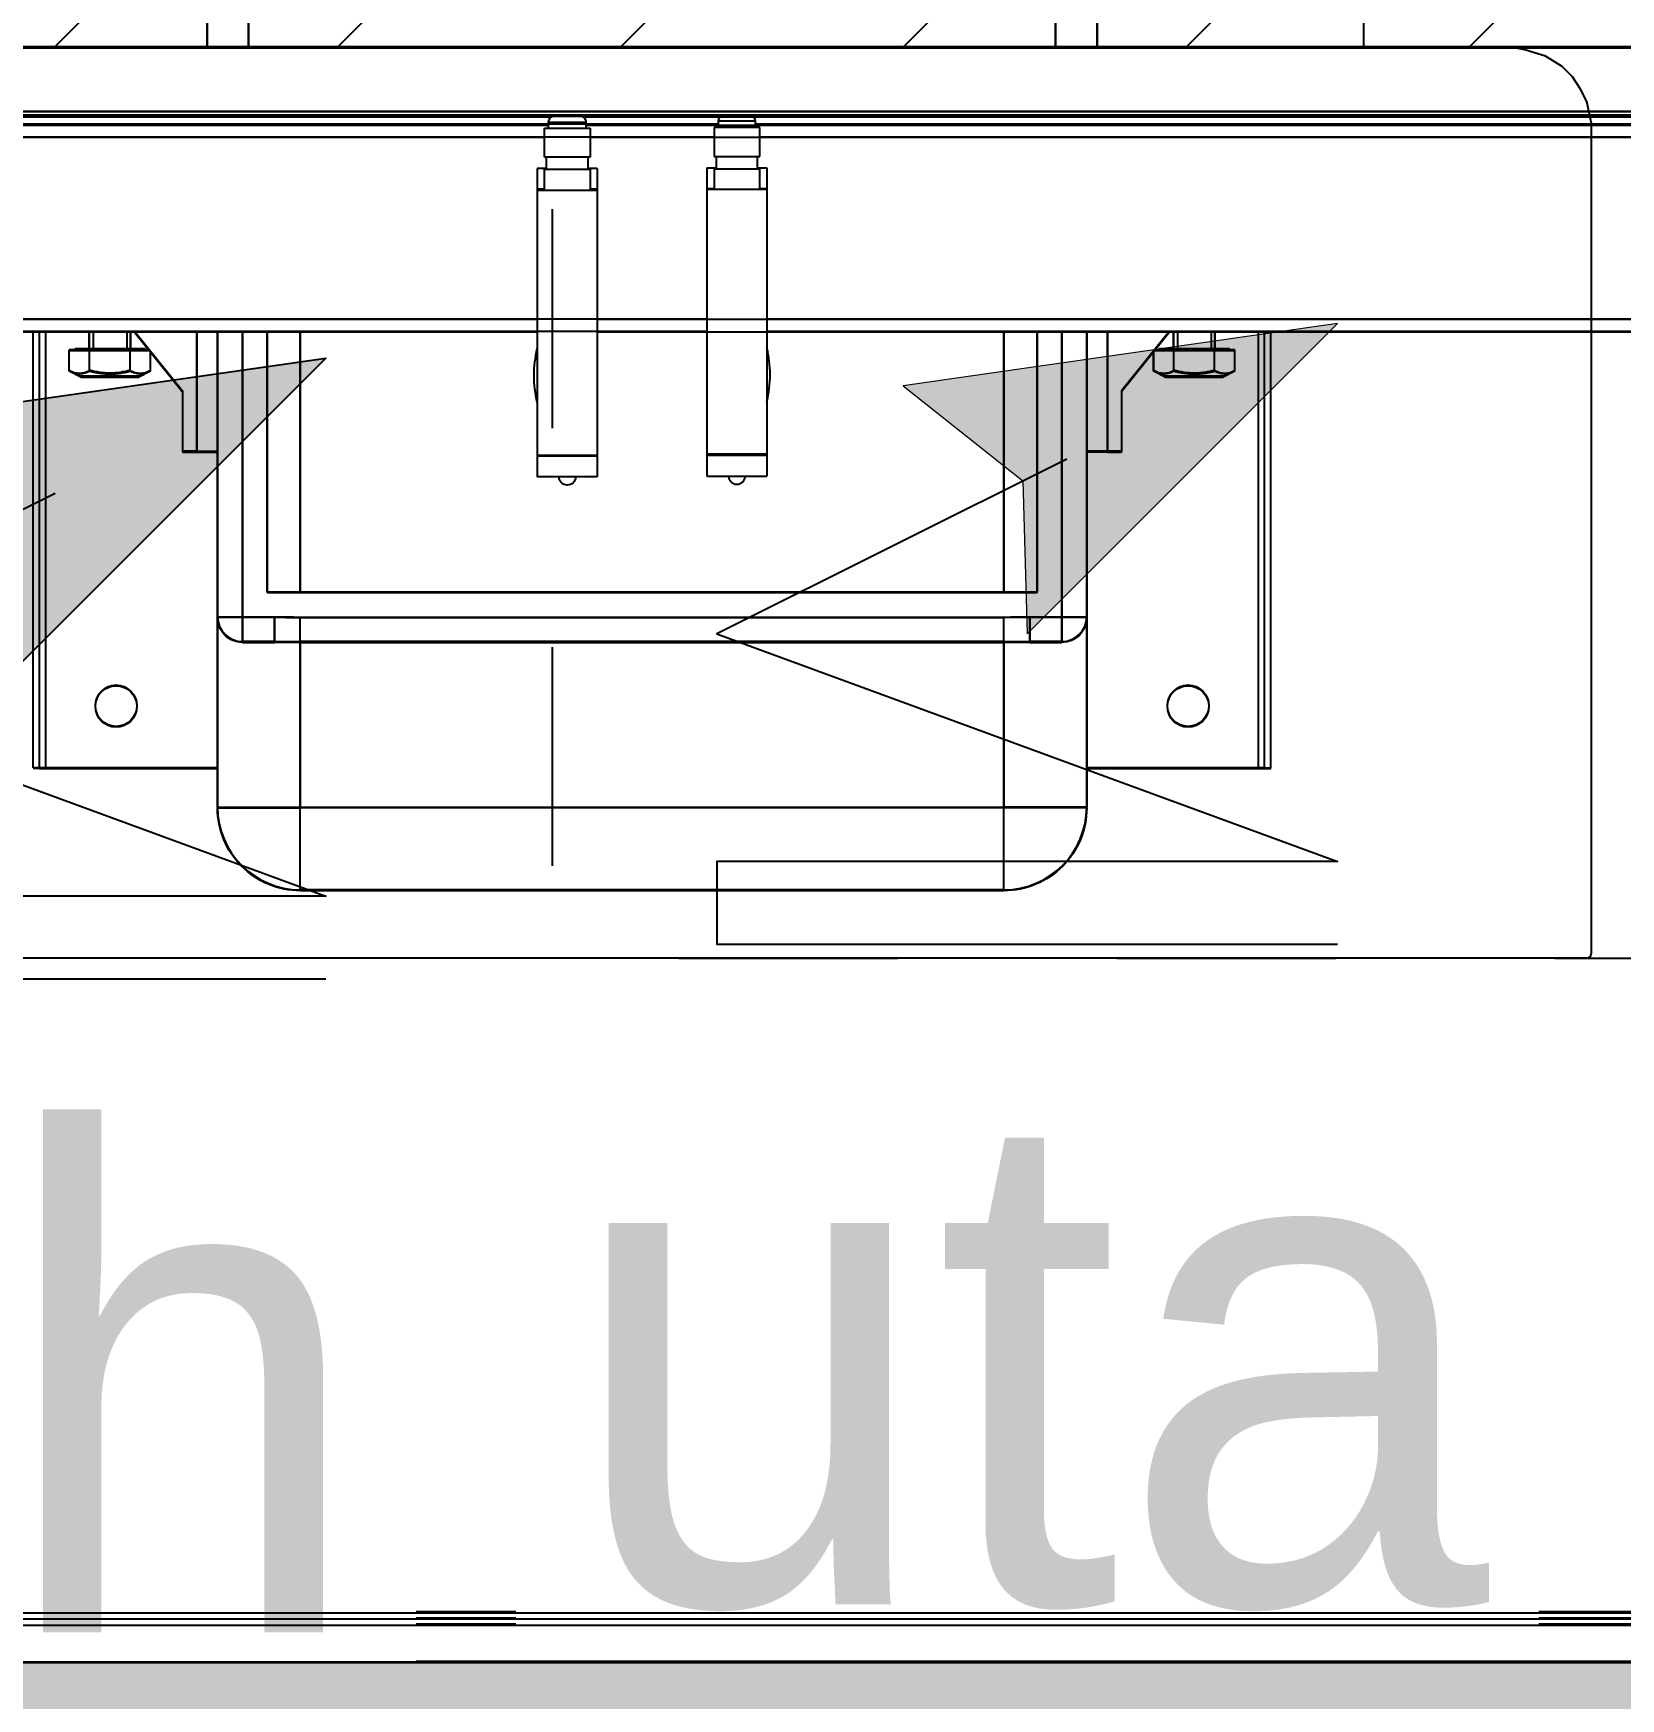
# Model space of a CAD drawing. Header units: centimetres. Extents: x 2811 to 13089, y 820 to 6224.
# Drawn here: x 11111.44 to 11149.79, y 3075.23 to 3115.48 of the extents above; entities that cross this region are included whole.
import ezdxf

# ---------------------------------------------------------------- set-up
doc = ezdxf.new("R2010")
doc.units = ezdxf.units.CM
doc.linetypes.add('VW-01', pattern=[0.41656, 0.20828, -0.20828])
for name, color, linetype in [('B Aménagement intérieur', 252, 'Continuous'), ('B Faux plafonds', 252, 'Continuous'), ('B Faux plafonds_Hatch', 252, 'Continuous'), ('B Général', 252, 'Continuous'), ('C ANNOTATIONS-prestations', 252, 'Continuous'), ('D SURFACES-shab', 252, 'Continuous'), ('F REMPLISSAGE-vert foncé', 252, 'Continuous'), ('MTI900_Alu', 252, 'Continuous'), ('prlm-CHAUFF', 4, 'Continuous')]:
    doc.layers.add(name, color=color, linetype=linetype)
doc.layers.add('prlm-ELEC-CFO', color=1, linetype='Continuous', lineweight=25)
doc.layers.get('prlm-CHAUFF').off()
doc.styles.add('prlm-elec-cfo', font='comic.ttf', dxfattribs={"height": 12})
pattern_1 = [(45, (0, 0.2205), (-3.5277778, 3.3072917), [])]

# ---------------------------------------------------------------- blocks, each defined once
blk = doc.blocks.new('G 100_80')
at = {"layer": 'B Général', "linetype": 'Continuous'}
for p, q in [((48.52, 43.75), (48.52, -43.75)), ((49.353, 10.75), (48.52, 10.75)), ((48.52, 9.75), (49.23, 9.75)), ((49.23, -9.75), (48.52, -9.75)), ((48.52, -10.75), (49.353, -10.75))]:
    blk.add_line(p, q, dxfattribs=at)
at = {"layer": 'B Général', "linetype": 'Continuous', "flags": 128}
blk.add_lwpolyline([(9.5, -45), (9.5, 45), (48.52, 45), (48.52, -45)], close=True, dxfattribs=at)
at = {"layer": 'C ANNOTATIONS-prestations'}
for p, q in [((46.87, 43.75), (46.87, -43.75)), ((46.97, -43.75), (46.97, 43.75)), ((9.5, 42.25), (9.5, -42.25)), ((10.55, 41.05), (10.55, -41.05)), ((10.7, 41), (10.7, -41)), ((41.65, 2.775), (41.65, 40.287)), ((41.95, 2.775), (41.95, 40.274)), ((10.4, 39.6), (10.4, -39.6)), ((46.35, 2.6), (46.35, 36.034)), ((46.65, 35.974), (46.65, 2.5)), ((46.85, 31.75), (46.85, 2.433)), ((31.1, 14.8), (31.1, 14.95)), ((31.1, 14.8), (41.65, 14.8)), ((31.1, 14.8), (31.1, 14.65)), ((31.1, 14.65), (31.1, 10.5)), ((31.1, 14.65), (41.65, 14.65)), ((40.56, 13.8), (40.704, 14.082)), ((40.56, 13.8), (40.56, 12.4)), ((40.704, 14.082), (41.2, 14.082)), ((41.2, 14.082), (41.2, 13.836)), ((41.2, 13.95), (41.22, 13.95)), ((41.2, 13.836), (41.2, 13.591)), ((41.22, 13.95), (41.22, 12.25)), ((40.704, 13.591), (41.2, 13.591)), ((41.2, 13.591), (41.2, 13.1)), ((41.22, 13.6), (41.65, 13.6)), ((41.65, 13.508), (41.22, 13.508)), ((41.2, 13.1), (41.2, 12.609)), ((41.65, 12.504), (40.205, 11.342)), ((40.704, 12.609), (41.2, 12.609)), ((41.2, 12.609), (41.2, 12.364)), ((41.65, 12.692), (41.22, 12.692)), ((41.65, 12.6), (41.22, 12.6)), ((40.704, 12.119), (40.56, 12.4)), ((40.704, 12.119), (41.171, 12.119)), ((41.2, 12.364), (41.2, 12.142)), ((41.22, 12.25), (41.2, 12.25)), ((38.75, 11.342), (38.75, 11)), ((40.205, 11.342), (38.75, 11.342)), ((38.75, 11), (41.65, 11)), ((38.75, 11), (38.75, 10.5)), ((34.75, 10.5), (30.15, 10.5)), ((30.15, 10.5), (30.15, 8.5)), ((41.65, 10.5), (34.75, 10.5)), ((34.75, 9.9), (34.75, 10.5)), ((34.15, 9.9), (34.15, 9.125)), ((34.75, 9.9), (34.15, 9.9)), ((34.75, 9.9), (41.65, 9.9)), ((34.75, 9.125), (34.75, 9.9)), ((35.35, -9.3), (35.35, 9.3)), ((41.65, 9.3), (35.35, 9.3)), ((34.15, 8.5), (34.15, 9.125)), ((34.75, 9.125), (34.15, 9.125)), ((28.15, 8.5), (28.15, -8.5)), ((28.15, 8.5), (30.15, 8.5)), ((30.15, -8.5), (30.15, 8.5)), ((30.15, 8.5), (34.15, 8.5)), ((34.15, 8.5), (34.15, -8.5)), ((34.15, 8.5), (34.742, 8.5)), ((34.742, -8.5), (34.742, 8.5)), ((41.65, 8.5), (35.35, 8.5)), ((38.65, 2.775), (38.15, 2.775)), ((38.15, 1.325), (38.15, 2.775)), ((38.65, 1.325), (38.65, 2.775)), ((38.675, 2.775), (38.65, 2.775)), ((38.675, 2.775), (38.675, 1.325)), ((45.075, 2.775), (38.675, 2.775)), ((45.075, 2.775), (45.075, 1.325)), ((45.1, 2.775), (45.075, 2.775)), ((45.075, 2.6), (45.575, 2.6)), ((45.6, 2.775), (45.1, 2.775)), ((45.1, 2.6), (45.1, 2.775)), ((45.575, 1.5), (45.575, 2.6)), ((45.575, 2.55), (45.875, 2.55)), ((45.6, 2.55), (45.6, 2.775)), ((45.875, 1.5), (45.875, 2.6)), ((45.875, 2.6), (46.575, 2.6)), ((46.575, 2.6), (46.575, 1.5)), ((46.575, 2.5), (46.725, 2.5)), ((46.725, 2.5), (46.725, 1.6)), ((46.85, 1.667), (46.85, -31.75)), ((38.65, 1.325), (38.15, 1.325)), ((38.675, 1.325), (38.65, 1.325)), ((45.075, 1.325), (38.675, 1.325)), ((41.65, -40.287), (41.65, 1.325)), ((41.95, -40.274), (41.95, 1.325)), ((45.575, 1.5), (45.075, 1.5)), ((45.1, 1.325), (45.075, 1.325)), ((45.1, 1.325), (45.1, 1.5)), ((45.6, 1.325), (45.1, 1.325)), ((45.875, 1.55), (45.575, 1.55)), ((45.6, 1.325), (45.6, 1.55)), ((46.575, 1.5), (45.875, 1.5)), ((46.35, -36.044), (46.35, 1.5)), ((46.725, 1.6), (46.575, 1.6)), ((46.65, 1.6), (46.65, -35.984)), ((28.15, -8.5), (30.15, -8.5)), ((34.15, -8.5), (30.15, -8.5)), ((30.15, -10.5), (30.15, -8.5)), ((34.15, -9.124), (34.15, -8.5)), ((34.15, -8.5), (34.742, -8.5)), ((35.35, -8.5), (41.65, -8.5)), ((34.15, -9.124), (34.15, -9.9)), ((34.15, -9.124), (34.75, -9.124)), ((34.75, -9.9), (34.75, -9.124)), ((35.35, -9.3), (41.65, -9.3)), ((34.15, -9.9), (34.75, -9.9)), ((41.65, -9.9), (34.75, -9.9)), ((34.75, -10.5), (34.75, -9.9)), ((30.15, -10.5), (34.75, -10.5)), ((31.1, -10.5), (31.1, -14.65)), ((34.75, -10.5), (41.65, -10.5)), ((38.75, -11), (38.75, -10.5)), ((41.65, -11), (38.75, -11)), ((38.75, -11), (38.75, -11.342)), ((40.205, -11.342), (38.75, -11.342)), ((41.65, -12.504), (40.205, -11.342)), ((40.56, -12.4), (40.704, -12.118)), ((40.56, -12.4), (40.56, -13.8)), ((40.704, -12.118), (41.171, -12.118)), ((41.2, -12.142), (41.2, -12.364)), ((41.2, -12.25), (41.22, -12.25)), ((41.2, -12.364), (41.2, -12.609)), ((41.22, -12.25), (41.22, -13.95)), ((40.704, -12.609), (41.2, -12.609)), ((41.2, -12.609), (41.2, -13.1)), ((41.22, -12.6), (41.65, -12.6)), ((41.65, -12.692), (41.22, -12.692)), ((41.2, -13.1), (41.2, -13.591)), ((40.704, -13.591), (41.2, -13.591)), ((41.2, -13.591), (41.2, -13.836)), ((41.65, -13.508), (41.22, -13.508)), ((41.65, -13.6), (41.22, -13.6)), ((40.704, -14.081), (40.56, -13.8)), ((40.704, -14.081), (41.2, -14.081)), ((41.2, -13.836), (41.2, -14.081)), ((41.22, -13.95), (41.2, -13.95)), ((31.1, -14.65), (31.1, -14.8)), ((31.1, -14.65), (41.65, -14.65)), ((31.1, -14.8), (41.65, -14.8)), ((31.1, -14.8), (31.1, -14.95)), ((31.1, -14.95), (41.65, -14.95))]:
    blk.add_line(p, q, dxfattribs=at)
at = {"layer": 'C ANNOTATIONS-prestations', "flags": 128}
for points in [[(40.704, 13.591, -0.132797), (40.637, 13.836, -0.132797), (40.704, 14.082)], [(40.704, 12.119, -0.132797), (40.637, 12.364, -0.132797), (40.704, 12.609)], [(28.15, 8.5, -0.198912), (28.736, 9.914, -0.198912), (30.15, 10.5)], [(34.15, 9.9, -0.198912), (34.326, 10.324, -0.198912), (34.75, 10.5)], [(39.95, 2.775, -0.057544), (40.6, 2.85, -0.057544), (41.25, 2.775)], [(46.725, 2.5, -0.16547), (46.816, 2.469, -0.16547), (46.87, 2.388)], [(38.15, 1.85, -0.414214), (37.95, 2.05, -0.414214), (38.15, 2.25)], [(46.87, 1.712, -0.16547), (46.816, 1.631, -0.16547), (46.725, 1.6)], [(30.15, -10.5, -0.198912), (28.736, -9.914, -0.198912), (28.15, -8.5)], [(34.75, -10.5, -0.198912), (34.326, -10.324, -0.198912), (34.15, -9.9)], [(40.704, -12.609, -0.132797), (40.637, -12.364, -0.132797), (40.704, -12.118)], [(40.704, -14.081, -0.132797), (40.637, -13.836, -0.132797), (40.704, -13.591)]]:
    blk.add_lwpolyline(points, format="xyb", dxfattribs=at)
blk.add_lwpolyline([(34.75, -9.124), (34.742, -8.506), (34.742, -8.5)], dxfattribs=at)
at = {"layer": 'C ANNOTATIONS-prestations'}
for centre in [(32.6, 12.95), (32.6, -12.95)]:
    blk.add_circle(centre, 0.5, dxfattribs=at)
for points in [[(40.704, 13.591), (40.575, 13.098), (40.702, 12.615), (40.703, 12.612), (40.704, 12.609)], [(34.742, 8.5), (34.746, 8.812), (34.75, 9.118), (34.75, 9.121), (34.75, 9.125)], [(40.704, -12.609), (40.575, -13.102), (40.702, -13.585), (40.703, -13.588), (40.704, -13.591)]]:
    blk.add_open_spline(points, degree=2, knots=[0, 0, 0, 1, 1, 2, 2, 2], dxfattribs=at)
blk = doc.blocks.new('B 60.MTI900_Alu_390')
at = {"layer": 'MTI900_Alu', "color": 1, "linetype": 'Continuous'}
for p, q in [((-4.225, 0), (4.225, 0)), ((-4.105, -0.105), (4.105, -0.105)), ((-4.1, -0.12), (4.1, -0.12)), ((-3.96, -0.09), (3.96, -0.09)), ((-0.85, -1.865), (0.85, -1.865)), ((-0.85, -1.865), (-0.85, -2.065)), ((0.85, -1.865), (0.85, -2.065)), ((-1.05, -2.525), (-1.05, -2.065)), ((-1.05, -2.065), (-0.85, -2.065)), ((0.85, -2.065), (-0.85, -2.065)), ((-0.85, -2.065), (-0.85, -2.465)), ((0.85, -2.465), (0.85, -2.065)), ((1.05, -2.065), (0.85, -2.065)), ((1.05, -2.065), (1.05, -2.525)), ((-1.495, -2.16), (-1.495, -3.215)), ((-1.48, -2.16), (-1.495, -2.16)), ((-1.48, -2.16), (-1.48, -3.215)), ((-1.48, -2.16), (-1.465, -2.16)), ((-1.465, -2.16), (-1.05, -2.16)), ((-1.465, -2.16), (-1.465, -3.215)), ((1.05, -2.16), (1.465, -2.16)), ((1.465, -2.16), (1.48, -2.16)), ((1.465, -2.16), (1.465, -3.215)), ((1.48, -2.16), (1.48, -3.215)), ((1.48, -2.16), (1.495, -2.16)), ((1.495, -2.16), (1.495, -3.215)), ((-0.99, -2.465), (-0.9124, -2.465)), ((-0.99, -2.525), (-0.99, -2.465)), ((-0.85, -2.465), (-0.9124, -2.465)), ((-0.9124, -2.525), (-0.9124, -2.465)), ((-0.85, -2.465), (0.85, -2.465)), ((-0.85, -2.465), (-0.85, -2.5242)), ((0.9124, -2.465), (0.85, -2.465)), ((0.85, -2.465), (0.85, -2.5242)), ((0.9124, -2.465), (0.99, -2.465)), ((0.9124, -2.465), (0.9124, -2.525)), ((0.99, -2.465), (0.99, -2.525)), ((-1.05, -3.215), (-1.05, -2.525)), ((-0.99, -2.525), (-1.05, -2.525)), ((-0.99, -2.525), (-0.99, -3.215)), ((-0.9124, -2.525), (-0.99, -2.525)), ((0.85, -2.5242), (-0.85, -2.5242)), ((0.99, -2.525), (0.9124, -2.525)), ((0.99, -3.215), (0.99, -2.525)), ((1.05, -2.525), (0.99, -2.525)), ((1.05, -2.525), (1.05, -3.215)), ((0.93, -2.585), (-0.93, -2.585)), ((-0.93, -3.215), (-0.93, -2.585)), ((-0.85, -3.215), (-0.85, -2.585)), ((0.85, -2.585), (0.85, -3.215)), ((0.93, -2.585), (0.93, -3.215)), ((-0.2775, -2.915), (-0.2775, -2.865)), ((-0.1325, -2.865), (-0.2775, -2.865)), ((-0.1325, -2.915), (-0.1325, -2.865)), ((-1.1342, -2.925), (-1.1, -2.925)), ((-1.1342, -3.0705), (-1.1342, -2.925)), ((-1.1, -2.925), (-1.1, -3.215)), ((-1.1, -2.925), (-1.05, -2.925)), ((-0.1325, -2.915), (-0.2775, -2.915)), ((-0.2775, -2.9175), (-0.2775, -2.915)), ((-0.2775, -2.9175), (-0.1325, -2.9175)), ((-0.2775, -3.5575), (-0.2775, -2.9175)), ((-0.1325, -2.9175), (-0.1325, -2.915)), ((-0.1325, -3.5575), (-0.1325, -2.9175)), ((1.1, -2.925), (1.05, -2.925)), ((1.1, -3.215), (1.1, -2.925)), ((1.1, -2.925), (1.1342, -2.925)), ((1.1342, -3.0705), (1.1342, -2.925)), ((-1.2504, -3.215), (-1.1342, -3.0705)), ((1.2504, -3.215), (1.1342, -3.0705)), ((-1.38, -3.106), (-1.4081, -3.1204)), ((-1.4081, -3.1204), (-1.4081, -3.17)), ((-1.38, -3.106), (-1.24, -3.106)), ((-1.3591, -3.1204), (-1.3591, -3.17)), ((-1.2609, -3.1204), (-1.2609, -3.17)), ((-1.2119, -3.1204), (-1.24, -3.106)), ((-1.2119, -3.1204), (-1.2119, -3.1671)), ((1.24, -3.106), (1.2119, -3.1204)), ((1.2119, -3.1204), (1.2119, -3.1671)), ((1.24, -3.106), (1.38, -3.106)), ((1.2609, -3.1204), (1.2609, -3.17)), ((1.3591, -3.1204), (1.3591, -3.17)), ((1.4081, -3.1204), (1.38, -3.106)), ((1.4081, -3.1204), (1.4081, -3.17)), ((-1.4081, -3.17), (-1.3836, -3.17)), ((-1.395, -3.17), (-1.395, -3.172)), ((-1.395, -3.172), (-1.225, -3.172)), ((-1.3836, -3.17), (-1.3591, -3.17)), ((-1.36, -3.172), (-1.36, -3.215)), ((-1.3591, -3.17), (-1.31, -3.17)), ((-1.3508, -3.215), (-1.3508, -3.172)), ((-1.31, -3.17), (-1.2609, -3.17)), ((-1.2692, -3.215), (-1.2692, -3.172)), ((-1.2609, -3.17), (-1.2364, -3.17)), ((-1.26, -3.215), (-1.26, -3.172)), ((-1.2364, -3.17), (-1.2142, -3.17)), ((-1.225, -3.172), (-1.225, -3.17)), ((1.2142, -3.17), (1.2364, -3.17)), ((1.225, -3.17), (1.225, -3.172)), ((1.225, -3.172), (1.395, -3.172)), ((1.2364, -3.17), (1.2609, -3.17)), ((1.26, -3.172), (1.26, -3.215)), ((1.2609, -3.17), (1.31, -3.17)), ((1.2692, -3.215), (1.2692, -3.172)), ((1.31, -3.17), (1.3591, -3.17)), ((1.3508, -3.215), (1.3508, -3.172)), ((1.3591, -3.17), (1.3836, -3.17)), ((1.36, -3.215), (1.36, -3.172)), ((1.3836, -3.17), (1.4081, -3.17)), ((1.395, -3.172), (1.395, -3.17)), ((-0.2775, -3.215), (-4.0287, -3.215)), ((4.0287, -3.215), (-0.1325, -3.215)), ((-0.2775, -3.245), (-4.0274, -3.245)), ((4.0274, -3.245), (-0.1325, -3.245)), ((-0.2775, -3.5575), (-0.1325, -3.5575)), ((-0.2775, -3.56), (-0.2775, -3.5575)), ((-0.2775, -3.61), (-0.2775, -3.56)), ((-0.26, -3.56), (-0.2775, -3.56)), ((-0.26, -3.5575), (-0.26, -3.6075)), ((-0.15, -3.6075), (-0.15, -3.5575)), ((-0.1325, -3.56), (-0.15, -3.56)), ((-0.1325, -3.56), (-0.1325, -3.5575)), ((-0.1325, -3.61), (-0.1325, -3.56)), ((-0.255, -3.61), (-0.2775, -3.61)), ((-0.15, -3.6075), (-0.26, -3.6075)), ((-0.255, -3.6075), (-0.255, -3.6375)), ((-0.155, -3.6375), (-0.155, -3.6075)), ((-0.1325, -3.61), (-0.155, -3.61)), ((-0.15, -3.6375), (-0.26, -3.6375)), ((-0.26, -3.6375), (-0.26, -3.7075)), ((-0.15, -3.7075), (-0.15, -3.6375)), ((-0.26, -3.685), (-3.6034, -3.685)), ((3.6044, -3.685), (-0.15, -3.685)), ((-4.375, -3.737), (4.375, -3.737)), ((-3.5974, -3.715), (-0.25, -3.715)), ((-3.175, -3.735), (-0.2433, -3.735)), ((-0.26, -3.7075), (-0.15, -3.7075)), ((-0.25, -3.7075), (-0.25, -3.7225)), ((-0.25, -3.7225), (-0.16, -3.7225)), ((-0.1667, -3.735), (3.175, -3.735)), ((-0.16, -3.7225), (-0.16, -3.7075)), ((-0.16, -3.715), (3.5984, -3.715)), ((4.375, -3.747), (-4.375, -3.747)), ((-4.375, -3.902), (4.375, -3.902)), ((-1.075, -3.9853), (-1.075, -3.902)), ((-0.975, -3.902), (-0.975, -3.973)), ((0.975, -3.973), (0.975, -3.902)), ((1.075, -3.902), (1.075, -3.9853))]:
    blk.add_line(p, q, dxfattribs=at)
for centre in [(-1.295, -2.31), (1.295, -2.31)]:
    blk.add_circle(centre, 0.05, dxfattribs=at)
for centre, radius, start, end in [((-0.85, -2.065), 0.2, 90, 180), ((0.85, -2.065), 0.2, 0, 90), ((-0.99, -2.525), 0.06, 90, 180), ((0.99, -2.525), 0.06, 0, 90), ((-0.205, -2.865), 0.02, 0, 180), ((0, -3.11), 0.285, 166.8264, 193.1736), ((-1.3836, -3.1624), 0.0487, 59.7422, 120.2578), ((-1.2364, -3.1624), 0.0487, 59.7422, 120.2578), ((1.2364, -3.1624), 0.0487, 59.7422, 120.2578), ((1.3836, -3.1624), 0.0487, 59.7422, 120.2578), ((-0.235, -3.7225), 0.015, 180, 255.1649), ((-0.175, -3.7225), 0.015, 284.8351, 0)]:
    blk.add_arc(centre, radius, start, end, dxfattribs=at)
for points, knots in [([(-0.85, -2.5242), (-0.8604, -2.5242), (-0.8708, -2.5243), (-0.8916, -2.5247), (-0.902, -2.525), (-0.9124, -2.525)], [0, 0, 0, 0, 0.5, 0.5, 1, 1, 1, 1]), ([(0.9124, -2.525), (0.902, -2.525), (0.8916, -2.5247), (0.8708, -2.5243), (0.8604, -2.5242), (0.85, -2.5242)], [0, 0, 0, 0, 0.5, 0.5, 1, 1, 1, 1]), ([(-1.3591, -3.1204), (-1.3511, -3.1183), (-1.343, -3.1166), (-1.3306, -3.1149), (-1.3265, -3.1144), (-1.3182, -3.1138), (-1.3141, -3.1137), (-1.3017, -3.1137), (-1.2935, -3.1143), (-1.2772, -3.1166), (-1.269, -3.1183), (-1.2609, -3.1204)], [0, 0, 0, 0, 0.25, 0.25, 0.375, 0.375, 0.5, 0.5, 0.75, 0.75, 1, 1, 1, 1]), ([(1.2609, -3.1204), (1.269, -3.1183), (1.2772, -3.1166), (1.2935, -3.1143), (1.3017, -3.1137), (1.3141, -3.1137), (1.3182, -3.1138), (1.3265, -3.1144), (1.3306, -3.1149), (1.343, -3.1166), (1.3511, -3.1183), (1.3591, -3.1204)], [0, 0, 0, 0, 0.25, 0.25, 0.5, 0.5, 0.625, 0.625, 0.75, 0.75, 1, 1, 1, 1])]:
    blk.add_open_spline(points, degree=3, knots=knots, dxfattribs=at)
blk = doc.blocks.new('xi.CH')
at = {"layer": 'prlm-ELEC-CFO', "lineweight": 5}
blk.add_hatch(color=0, dxfattribs=at).paths.add_polyline_path([(-3, 6), (-0.103, 3.699), (0, 0), (7.5, 7.5)])
at = {"layer": 'prlm-ELEC-CFO', "color": 0}
for points in [[(-3, 6), (7.5, 7.5), (0, 0)], [(0.955, 4.227), (-7.5, 0), (7.5, -5.5), (-7.5, -5.5), (-7.5, -7.5), (7.5, -7.5)]]:
    blk.add_lwpolyline(points, dxfattribs=at)
blk = doc.blocks.new('xi.UTA')
at = {"layer": 'prlm-ELEC-CFO', "lineweight": 5}
blk.add_hatch(color=0, dxfattribs=at).paths.add_polyline_path([(-3, 6), (-0.103, 3.699), (0, 0), (7.5, 7.5)])
at = {"layer": 'prlm-ELEC-CFO', "color": 0, "lineweight": 5, "flags": 128}
blk.add_lwpolyline([(-3, 6), (-0.103, 3.699), (0, 0), (7.5, 7.5)], close=True, dxfattribs=at)
at = {"layer": 'prlm-ELEC-CFO', "color": 0}
blk.add_lwpolyline([(0.955, 4.227), (-7.5, 0), (7.5, -5.5), (-7.5, -5.5), (-7.5, -7.5), (7.5, -7.5)], dxfattribs=at)
blk = doc.blocks.new('200_wc-2')
at = {"layer": 'B Général', "linetype": 'Continuous'}
for p, q in [((-25, -20.1), (-25, 0)), ((-24.9, 0.1), (24.9, 0.1)), ((-19.5, -44.2), (-19.5, -21.9))]:
    blk.add_line(p, q, dxfattribs=at)
at = {"layer": 'B Général', "linetype": 'Continuous', "flags": 128}
blk.add_lwpolyline([(-25, -20.1), (-24.9, -20.6), (-24.75, -20.9), (-24.55, -21.2), (-24.3, -21.45), (-23.9, -21.7), (-23.4, -21.85), (-23.15, -21.9), (23.25, -21.9), (23.55, -21.85), (23.9, -21.7), (24.2, -21.5), (24.45, -21.3), (24.65, -21.05), (24.8, -20.75), (24.9, -20.5), (24.95, -20.3), (25, -20.1)], dxfattribs=at)
at = {"layer": 'B Général', "linetype": 'Continuous'}
blk.add_arc((-24.9, 0), 0.1, 90, 180, dxfattribs=at)
blk = doc.blocks.new('WC-plan')
at = {"layer": 'B Général', "linetype": 'VW-01', "ltscale": 25.4, "flags": 128}
blk.add_lwpolyline([(-32.5, -4), (-32.5, -75), (-72.5, -75), (-72.5, -4)], close=True, dxfattribs=at)
at = {"layer": 'B Général', "xscale": -1, "rotation": 180}
blk.add_blockref('200_wc-2', (-32.6, -74.9), dxfattribs=at)

msp = doc.modelspace()

# ---------------------------------------------------------------- hatches: boundary and pattern name
at = {"layer": 'B Faux plafonds_Hatch', "linetype": 'Continuous'}
h = msp.add_hatch(dxfattribs=at)
h.set_pattern_fill('F_P__SOFFITE', color=256, style=0, pattern_type=2)
h.set_pattern_definition(pattern_1)
h.paths.add_polyline_path([(10854.384, 3237.389), (11283.038, 3237.389), (11283.042, 2953.388), (11268.443, 2953.388), (11268.443, 2863.388), (11341.443, 2863.388), (11341.443, 2728.388), (11263.445, 2728.388), (11263.445, 2630.388), (11176.392, 2630.388), (11176.392, 3115.128), (11076.392, 3115.128), (11076.388, 3066.464), (10854.384, 3066.464)])

# ---------------------------------------------------------------- linework, layer by layer
at = {"layer": 'B Aménagement intérieur', "linetype": 'Continuous'}
msp.add_line((11076.392, 3076.128), (11176.392, 3076.128), dxfattribs=at)
at = {"layer": 'B Faux plafonds', "linetype": 'VW-01', "ltscale": 25.4, "flags": 128}
msp.add_lwpolyline([(10854.384, 3237.389), (11283.038, 3237.389), (11283.042, 2953.388), (11268.443, 2953.388), (11268.443, 2863.388), (11341.443, 2863.388), (11341.443, 2728.388), (11263.445, 2728.388), (11263.445, 2630.388), (11176.392, 2630.388), (11176.392, 3115.128), (11076.392, 3115.128), (11076.388, 3066.464), (10854.384, 3066.464)], close=True, dxfattribs=at)
at = {"layer": 'D SURFACES-shab', "flags": 128}
msp.add_lwpolyline([(10854.384, 3237.464), (10854.39, 3066.504), (11076.392, 3066.464), (11076.545, 3115.128), (11176.392, 3115.128), (11176.392, 3078), (11283.042, 3078), (11283.038, 3237.314)], close=True, dxfattribs=at)
at = {"layer": 'F REMPLISSAGE-vert foncé', "linetype": 'Continuous'}
msp.add_line((11076.392, 3076.128), (11176.392, 3076.128), dxfattribs=at)
at = {"layer": 'prlm-ELEC-CFO', "lineweight": 13}
msp.add_spline([(11182.899, 3091.851), (11190.376, 3142.928), (11030.388, 3137.619), (10981.309, 3091.599)], degree=3, dxfattribs=at)

# ---------------------------------------------------------------- block references
at = {"layer": 'B Aménagement intérieur', "rotation": 90}
msp.add_blockref('G 100_80', (11126.392, 3066.608), dxfattribs=at)
at = {"layer": 'B Général', "xscale": -1}
msp.add_blockref('WC-plan', (11091.477, 3168.128), dxfattribs=at)
msp.add_blockref('WC-plan', (11091.477, 3168.128), dxfattribs=at)
at = {"layer": 'prlm-CHAUFF', "xscale": 9.999999999999975, "yscale": 9.999999999999975, "zscale": 9.999999999999975, "rotation": 179.9998846602291}
msp.add_blockref('B 60.MTI900_Alu_390', (11126.392, 3076.128), dxfattribs=at)
at = {"layer": 'prlm-ELEC-CFO'}
for name, p in [('xi.UTA', (11135.455, 3100.961)), ('xi.CH', (11111.013, 3100.125))]:
    msp.add_blockref(name, p, dxfattribs=at)

# ---------------------------------------------------------------- next in the draw order: texts
at = {"layer": 'prlm-ELEC-CFO', "lineweight": 20, "char_height": 12, "attachment_point": 5, "line_spacing_factor": 0.8, "style": 'prlm-elec-cfo', "bg_fill": 3, "box_fill_scale": 1.1, "bg_fill_color": 256, "bg_fill_transparency": 0}
for s, insert in [('uta', (11135.455, 3083.428)), ('ch', (11111.013, 3082.746))]:
    msp.add_mtext(s, dxfattribs=dict(at, insert=insert))

# ---------------------------------------------------------------- next in the draw order: hatches: boundary and pattern name
at = {"layer": 'B Faux plafonds_Hatch', "linetype": 'Continuous'}
h = msp.add_hatch(dxfattribs=at)
h.set_pattern_fill('F_P__SOFFITE', color=9, style=0, pattern_type=2)
h.set_pattern_definition(pattern_1)
h.paths.add_polyline_path([(10854.384, 3237.389), (11283.038, 3237.389), (11283.042, 2953.388), (11268.443, 2953.388), (11268.443, 2863.388), (11341.443, 2863.388), (11341.443, 2728.388), (11263.445, 2728.388), (11263.445, 2630.388), (11176.392, 2630.388), (11176.392, 3115.128), (11076.392, 3115.128), (11076.388, 3066.464), (10854.384, 3066.464)])

# ---------------------------------------------------------------- next in the draw order: linework, layer by layer
at = {"layer": 'B Aménagement intérieur', "color": 98, "linetype": 'Continuous', "lineweight": 13, "true_color": 0x004400}
msp.add_line((11076.392, 3076.128), (11176.392, 3076.128), dxfattribs=at)
at = {"layer": 'B Aménagement intérieur', "color": 9, "linetype": 'Continuous', "true_color": 0xc0dcc0}
msp.add_solid([(11083.392, 3069.128), (11076.392, 3076.128), (11169.392, 3069.128), (11176.392, 3076.128)], dxfattribs=at)
at = {"layer": 'B Faux plafonds', "linetype": 'VW-01', "ltscale": 25.4, "flags": 128}
msp.add_lwpolyline([(10854.384, 3237.389), (11283.038, 3237.389), (11283.042, 2953.388), (11268.443, 2953.388), (11268.443, 2863.388), (11341.443, 2863.388), (11341.443, 2728.388), (11263.445, 2728.388), (11263.445, 2630.388), (11176.392, 2630.388), (11176.392, 3115.128), (11076.392, 3115.128), (11076.388, 3066.464), (10854.384, 3066.464)], close=True, dxfattribs=at)
at = {"layer": 'D SURFACES-shab', "flags": 128}
msp.add_lwpolyline([(10854.384, 3237.464), (10854.39, 3066.504), (11076.392, 3066.464), (11076.545, 3115.128), (11176.392, 3115.128), (11176.392, 3078), (11283.042, 3078), (11283.038, 3237.314)], close=True, dxfattribs=at)
at = {"layer": 'F REMPLISSAGE-vert foncé', "color": 98, "linetype": 'Continuous', "lineweight": 13, "true_color": 0x004400}
msp.add_line((11076.392, 3076.128), (11176.392, 3076.128), dxfattribs=at)
at = {"layer": 'F REMPLISSAGE-vert foncé', "color": 54, "linetype": 'Continuous', "true_color": 0x99aa00}
msp.add_solid([(11076.392, 3076.128), (11077.692, 3074.828), (11176.392, 3076.128), (11175.092, 3074.828)], dxfattribs=at)

# ---------------------------------------------------------------- next in the draw order: block references
at = {"layer": 'B Aménagement intérieur', "color": 7, "rotation": 90}
msp.add_blockref('G 100_80', (11126.392, 3066.608), dxfattribs=at)

doc.saveas('drawing.dxf')
